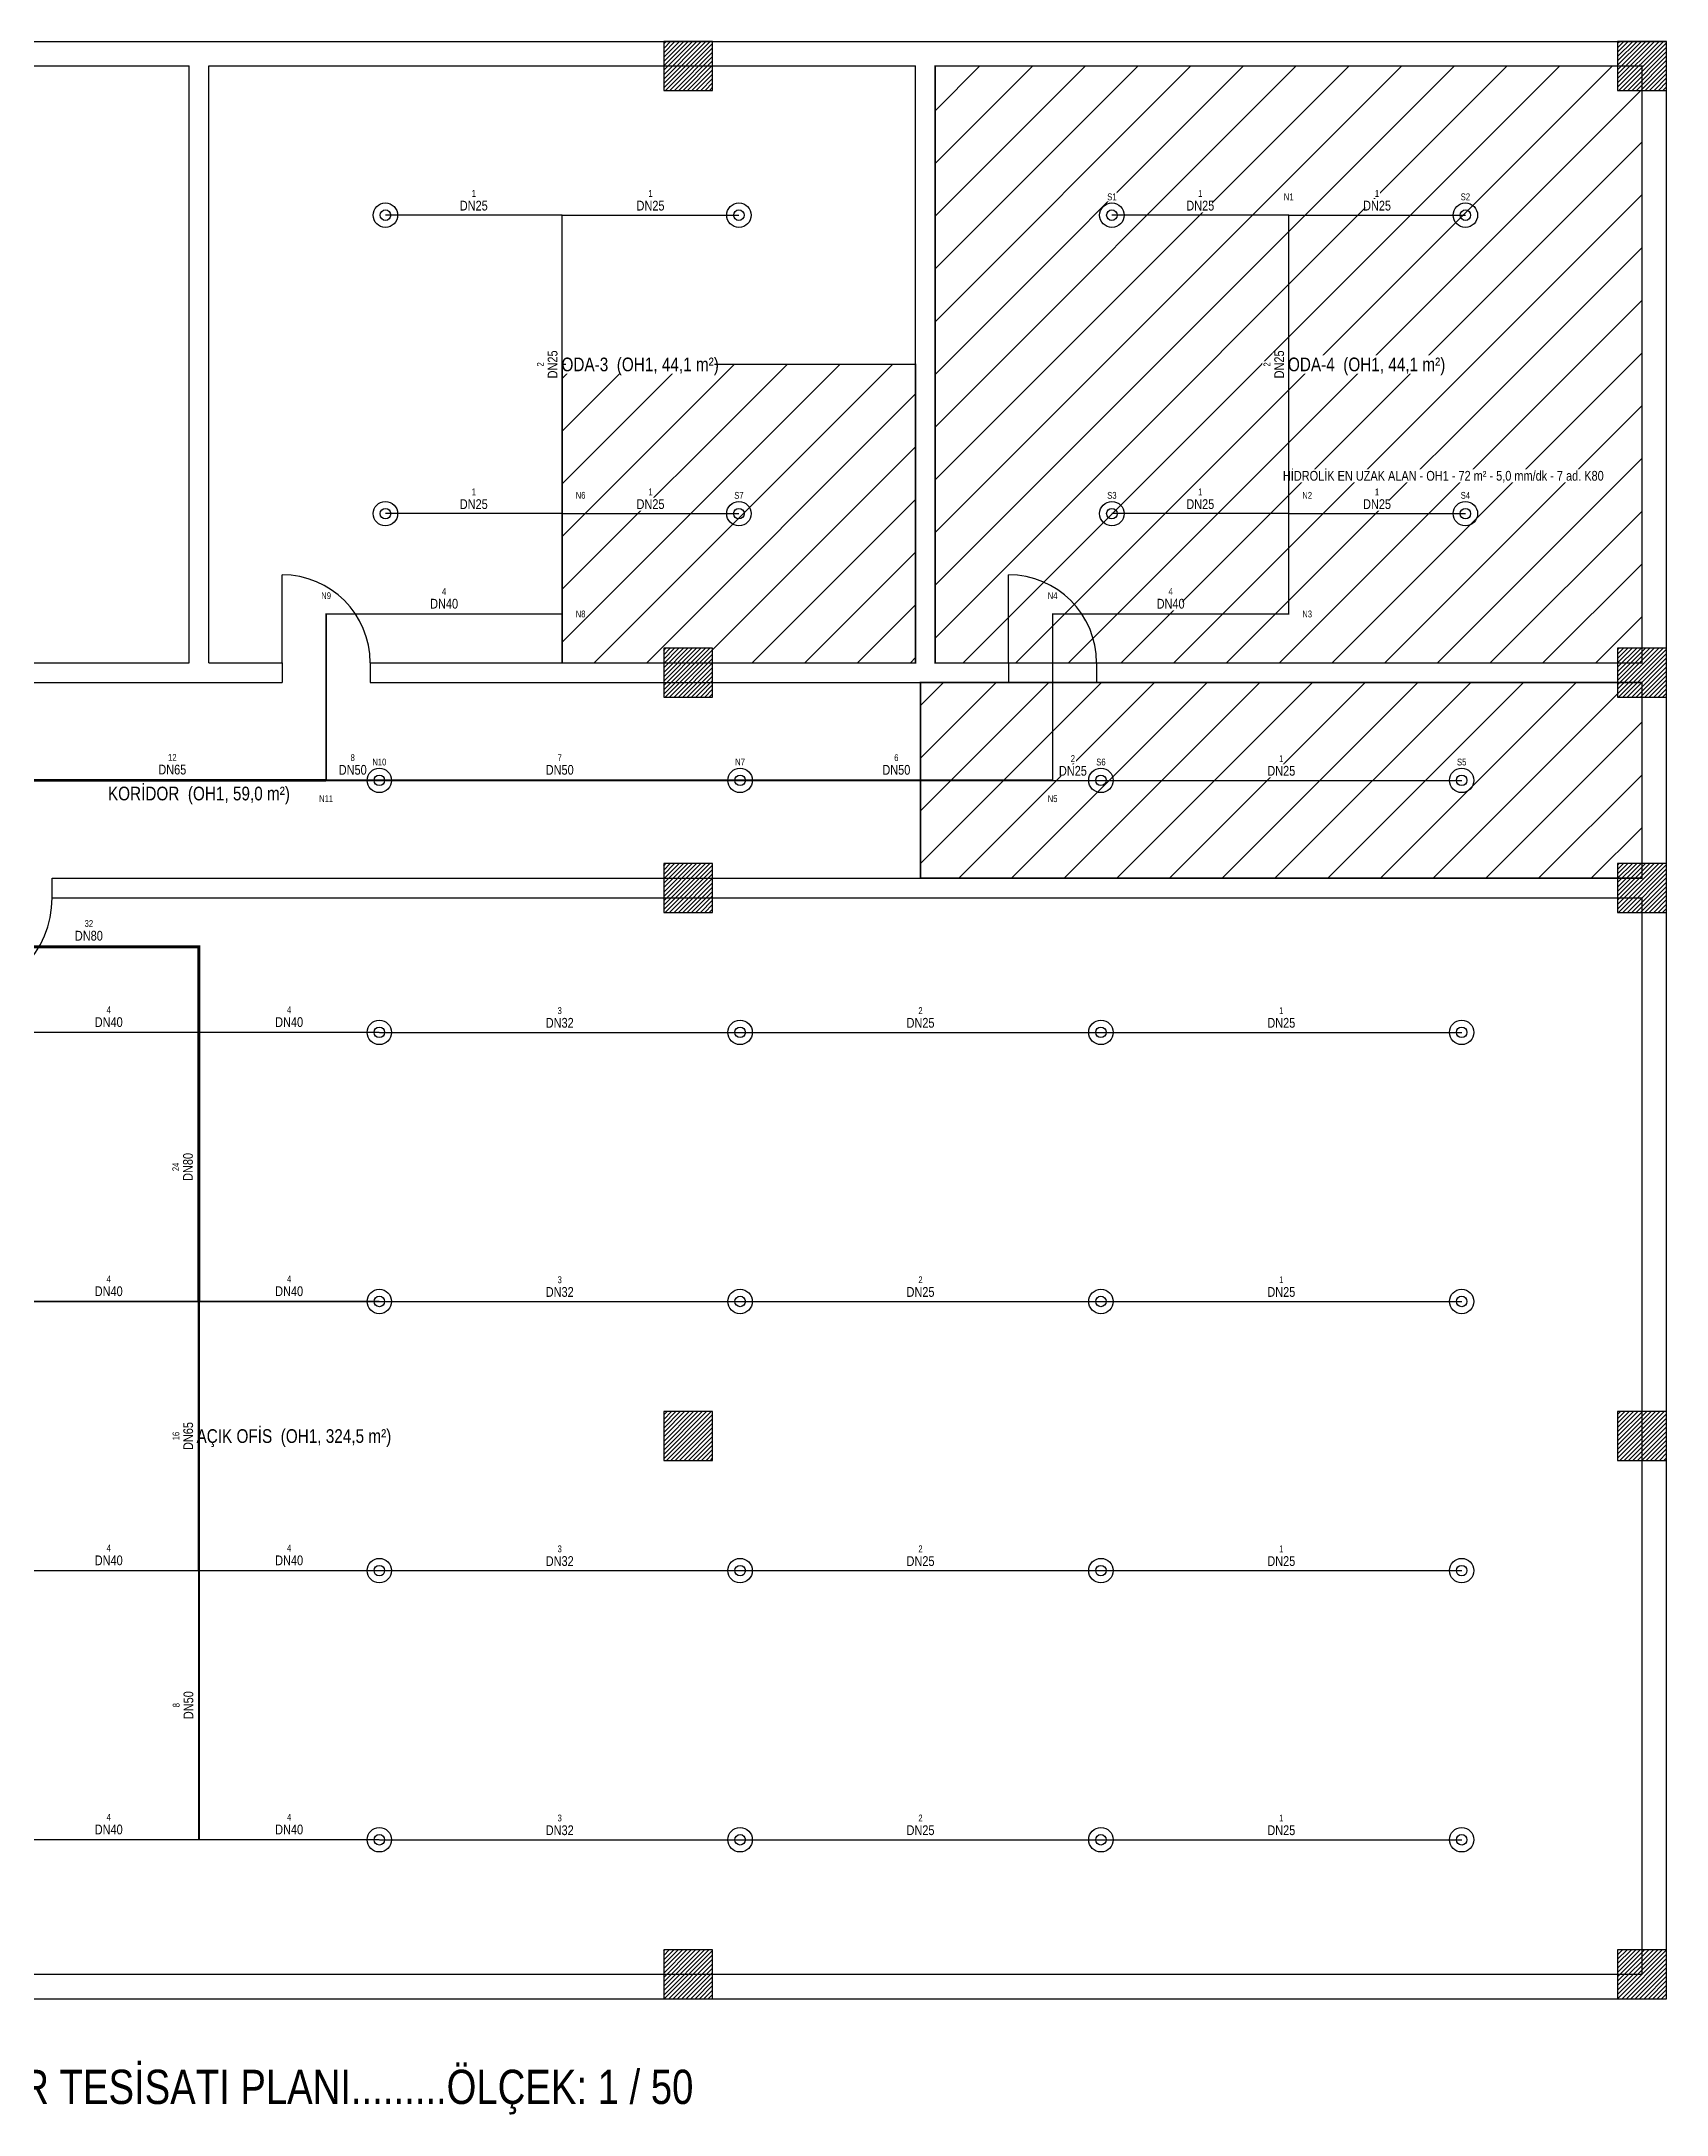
# Model space of a CAD drawing. Header units: centimetres. Extents: x 0 to 5680, y -426 to 2228.
# Drawn here: x 1339 to 3000, y -118 to 2000 of the extents above; entities that cross this region are included whole.
import ezdxf
from ezdxf.enums import TextEntityAlignment as Align

# ---------------------------------------------------------------- set-up
doc = ezdxf.new("R2010")
doc.units = ezdxf.units.CM
doc.linetypes.add('DASHED', pattern=[1.524, 1.27, -0.254])
for name, color, linetype in [('ROTAS-MIMARI-DUVAR', 8, 'Continuous'), ('ROTAS-MIMARI-KAPI', 8, 'Continuous'), ('ROTAS-MIMARI-KOLON', 8, 'Continuous'), ('ROTAS-MIMARI-KOLON-TARAMA', 9, 'Continuous'), ('ROTAS-MIMARI-MAHAL', 7, 'Continuous'), ('ROTAS-YANGIN-BASLIK', 7, 'Continuous'), ('ROTAS-YANGIN-DUGUM', 3, 'Continuous'), ('ROTAS-YANGIN-HIDROLIK-ALAN', 2, 'Continuous'), ('ROTAS-YANGIN-HIDROLIK-TARAMA', 8, 'Continuous'), ('ROTAS-YANGIN-SPR-BORU', 140, 'Continuous'), ('ROTAS-YANGIN-SPR-CAP', 141, 'Continuous'), ('ROTAS-YANGIN-SPRINKLER', 15, 'Continuous')]:
    doc.layers.add(name, color=color, linetype=linetype)
doc.styles.add('ROTAS', font='arial.ttf')

# ---------------------------------------------------------------- blocks, each defined once
blk = doc.blocks.new('ROTAS-SPR-SARKIK')
for radius in [12.5, 5.37]:
    blk.add_circle((0, 0), radius)

msp = doc.modelspace()

# ---------------------------------------------------------------- hatches: boundary and pattern name
at = {"layer": 'ROTAS-MIMARI-KOLON-TARAMA'}
h = msp.add_hatch(dxfattribs=at)
h.set_pattern_fill('ANSI31')
h.paths.add_polyline_path([(1975, 1950), (2025, 1950), (2025, 2000), (1975, 2000)])
h = msp.add_hatch(dxfattribs=at)
h.set_pattern_fill('ANSI31')
h.paths.add_polyline_path([(2950, 1950), (3000, 1950), (3000, 2000), (2950, 2000)])
h = msp.add_hatch(dxfattribs=at)
h.set_pattern_fill('ANSI31')
h.paths.add_polyline_path([(1975, 1330), (2025, 1330), (2025, 1380), (1975, 1380)])
h = msp.add_hatch(dxfattribs=at)
h.set_pattern_fill('ANSI31')
h.paths.add_polyline_path([(2950, 1330), (3000, 1330), (3000, 1380), (2950, 1380)])
h = msp.add_hatch(dxfattribs=at)
h.set_pattern_fill('ANSI31')
h.paths.add_polyline_path([(1975, 1110), (2025, 1110), (2025, 1160), (1975, 1160)])
h = msp.add_hatch(dxfattribs=at)
h.set_pattern_fill('ANSI31')
h.paths.add_polyline_path([(2950, 1110), (3000, 1110), (3000, 1160), (2950, 1160)])
h = msp.add_hatch(dxfattribs=at)
h.set_pattern_fill('ANSI31')
h.paths.add_polyline_path([(1975, 550), (2025, 550), (2025, 600), (1975, 600)])
h = msp.add_hatch(dxfattribs=at)
h.set_pattern_fill('ANSI31')
h.paths.add_polyline_path([(2950, 550), (3000, 550), (3000, 600), (2950, 600)])
h = msp.add_hatch(dxfattribs=at)
h.set_pattern_fill('ANSI31')
h.paths.add_polyline_path([(1975, 0), (2025, 0), (2025, 50), (1975, 50)])
h = msp.add_hatch(dxfattribs=at)
h.set_pattern_fill('ANSI31')
h.paths.add_polyline_path([(2950, 0), (3000, 0), (3000, 50), (2950, 50)])
at = {"layer": 'ROTAS-YANGIN-HIDROLIK-TARAMA'}
h = msp.add_hatch(dxfattribs=at)
h.set_pattern_fill('ANSI31', scale=12)
h.paths.add_polyline_path([(2252.5, 1975), (2975, 1975), (2975, 1365), (2252.5, 1365)])
h = msp.add_hatch(dxfattribs=at)
h.set_pattern_fill('ANSI31', scale=12)
h.paths.add_polyline_path([(2232.5, 1670), (2232.5, 1365), (1871.275, 1365), (1871.275, 1670)])
h = msp.add_hatch(dxfattribs=at)
h.set_pattern_fill('ANSI31', scale=12)
h.paths.add_polyline_path([(2974.975, 1345), (2974.975, 1145), (2237.525, 1145), (2237.525, 1345)])

# ---------------------------------------------------------------- linework, layer by layer
at = {"layer": 'ROTAS-MIMARI-DUVAR'}
for p, q in [((0, 2000), (3000, 2000)), ((3000, 0), (3000, 2000)), ((767.5, 1975), (1490, 1975)), ((1490, 1365), (1490, 1975)), ((1510, 1975), (2232.5, 1975)), ((1510, 1365), (1510, 1975)), ((2232.5, 1365), (2232.5, 1975)), ((2252.5, 1975), (2975, 1975)), ((2252.5, 1365), (2252.5, 1975)), ((2975, 1365), (2975, 1975)), ((932.5, 1365), (1490, 1365)), ((1510, 1365), (1585, 1365)), ((1675, 1365), (2232.5, 1365)), ((2252.5, 1365), (2327.5, 1365)), ((2417.5, 1365), (2975, 1365)), ((932.5, 1345), (1585, 1345)), ((1675, 1345), (2327.5, 1345)), ((2417.5, 1345), (2975, 1345)), ((2975, 1145), (2975, 1345)), ((1350, 1145), (2975, 1145)), ((1350, 1125), (2975, 1125)), ((2975, 25), (2975, 1125)), ((25, 25), (2975, 25)), ((0, 0), (3000, 0))]:
    msp.add_line(p, q, dxfattribs=at)
at = {"layer": 'ROTAS-MIMARI-KAPI'}
for p, q in [((1585, 1365), (1585, 1455)), ((2327.5, 1365), (2327.5, 1455)), ((1585, 1365), (1585, 1345)), ((1675, 1365), (1675, 1345)), ((2327.5, 1365), (2327.5, 1345)), ((2417.5, 1365), (2417.5, 1345)), ((1350, 1125), (1350, 1145))]:
    msp.add_line(p, q, dxfattribs=at)
for centre, radius, start, end in [((1585, 1365), 90, 0, 90), ((2327.5, 1365), 90, 0, 90), ((1250, 1125), 100, 270, 360)]:
    msp.add_arc(centre, radius, start, end, dxfattribs=at)
at = {"layer": 'ROTAS-MIMARI-KOLON'}
for points in [[(1975, 1950), (2025, 1950), (2025, 2000), (1975, 2000)], [(2950, 1950), (3000, 1950), (3000, 2000), (2950, 2000)], [(1975, 1330), (2025, 1330), (2025, 1380), (1975, 1380)], [(2950, 1330), (3000, 1330), (3000, 1380), (2950, 1380)], [(1975, 1110), (2025, 1110), (2025, 1160), (1975, 1160)], [(2950, 1110), (3000, 1110), (3000, 1160), (2950, 1160)], [(1975, 550), (2025, 550), (2025, 600), (1975, 600)], [(2950, 550), (3000, 550), (3000, 600), (2950, 600)], [(1975, 0), (2025, 0), (2025, 50), (1975, 50)], [(2950, 0), (3000, 0), (3000, 50), (2950, 50)]]:
    msp.add_lwpolyline(points, close=True, dxfattribs=at)
at = {"layer": 'ROTAS-YANGIN-HIDROLIK-ALAN', "linetype": 'DASHED', "ltscale": 8, "const_width": 1.5}
for points in [[(2252.5, 1975), (2975, 1975), (2975, 1365), (2252.5, 1365)], [(2232.5, 1670), (2232.5, 1365), (1871.275, 1365), (1871.275, 1670)], [(2974.975, 1345), (2974.975, 1145), (2237.525, 1145), (2237.525, 1345)]]:
    msp.add_lwpolyline(points, close=True, dxfattribs=at)
at = {"layer": 'ROTAS-YANGIN-SPR-BORU'}
for points in [[(1871.2, 1822.5), (1690.6, 1822.5)], [(1871.2, 1517.5), (1871.2, 1822.5)], [(1871.2, 1822.5), (2051.9, 1822.5)], [(2613.8, 1822.5), (2433.1, 1822.5)], [(2613.8, 1517.5), (2613.8, 1822.5)], [(2613.8, 1822.5), (2794.4, 1822.5)], [(1871.2, 1517.5), (1690.6, 1517.5)], [(1871.2, 1517.5), (2051.9, 1517.5)], [(2613.8, 1517.5), (2433.1, 1517.5)], [(2613.8, 1517.5), (2794.4, 1517.5)], [(2372.5, 1245), (2421.9, 1245)], [(2421.9, 1245), (2790.6, 1245)], [(1684.4, 987.5), (2053.1, 987.5)], [(2053.1, 987.5), (2421.9, 987.5)], [(2421.9, 987.5), (2790.6, 987.5)], [(1684.4, 712.5), (2053.1, 712.5)], [(2053.1, 712.5), (2421.9, 712.5)], [(2421.9, 712.5), (2790.6, 712.5)], [(1684.4, 437.5), (2053.1, 437.5)], [(2053.1, 437.5), (2421.9, 437.5)], [(2421.9, 437.5), (2790.6, 437.5)], [(1684.4, 162.5), (2053.1, 162.5)], [(2053.1, 162.5), (2421.9, 162.5)], [(2421.9, 162.5), (2790.6, 162.5)]]:
    msp.add_lwpolyline(points, dxfattribs=at)
for points, const_width in [([(1630, 1245), (1630, 1415), (1871.2, 1415), (1871.2, 1517.5)], 1.5), ([(2372.5, 1245), (2372.5, 1415), (2613.8, 1415), (2613.8, 1517.5)], 1.5), ([(1275, 1245), (1275, 1075), (1500, 1075), (1500, 987.5)], 3), ([(1315.6, 1245), (1630, 1245)], 2.5), ([(1630, 1245), (1684.4, 1245)], 2), ([(1684.4, 1245), (2053.1, 1245)], 2), ([(2053.1, 1245), (2372.5, 1245)], 2), ([(1500, 987.5), (1315.6, 987.5)], 1.5), ([(1500, 987.5), (1500, 712.5)], 3), ([(1500, 987.5), (1684.4, 987.5)], 1.5), ([(1500, 712.5), (1315.6, 712.5)], 1.5), ([(1500, 712.5), (1500, 437.5)], 2.5), ([(1500, 712.5), (1684.4, 712.5)], 1.5), ([(1500, 437.5), (1315.6, 437.5)], 1.5), ([(1500, 437.5), (1500, 162.5)], 2), ([(1500, 437.5), (1684.4, 437.5)], 1.5), ([(1500, 162.5), (1315.6, 162.5)], 1.5), ([(1500, 162.5), (1684.4, 162.5)], 1.5)]:
    msp.add_lwpolyline(points, dxfattribs=dict(at, const_width=const_width))

# ---------------------------------------------------------------- block references
at = {"layer": 'ROTAS-YANGIN-SPRINKLER'}
for p in [(1690.6, 1822.5), (2051.9, 1822.5), (2433.1, 1822.5), (2794.4, 1822.5), (1690.6, 1517.5), (2051.9, 1517.5), (2433.1, 1517.5), (2794.4, 1517.5), (1684.4, 1245), (2053.1, 1245), (2421.9, 1245), (2790.6, 1245), (1684.4, 987.5), (2053.1, 987.5), (2421.9, 987.5), (2790.6, 987.5), (1684.4, 712.5), (2053.1, 712.5), (2421.9, 712.5), (2790.6, 712.5), (1684.4, 437.5), (2053.1, 437.5), (2421.9, 437.5), (2790.6, 437.5), (1684.4, 162.5), (2053.1, 162.5), (2421.9, 162.5), (2790.6, 162.5)]:
    msp.add_blockref('ROTAS-SPR-SARKIK', p, dxfattribs=at)

# ---------------------------------------------------------------- texts
at = {"layer": 'ROTAS-YANGIN-BASLIK', "style": 'ROTAS', "width": 0.8}
msp.add_text('1. KAT SPRİNKLER TESİSATI PLANI.........ÖLÇEK: 1 / 50', height=35, dxfattribs=at).set_placement((1500, -90), align=Align.MIDDLE_CENTER)

# ---------------------------------------------------------------- wipeouts: each hides what was drawn before it
msp.add_wipeout([(1623.392, 1221.55), (1636.608, 1221.55), (1636.608, 1231), (1623.392, 1231)])

# ---------------------------------------------------------------- next in the draw order: texts
at = {"layer": 'ROTAS-YANGIN-DUGUM', "style": 'ROTAS', "width": 0.8}
msp.add_text('N11', height=7, dxfattribs=at).set_placement((1630, 1226.275), align=Align.MIDDLE_CENTER)

# ---------------------------------------------------------------- next in the draw order: wipeouts: each hides what was drawn before it
for points in [[(2428.228, 1836.5), (2437.972, 1836.5), (2437.972, 1845.95), (2428.228, 1845.95)], [(2608.928, 1836.5), (2618.672, 1836.5), (2618.672, 1845.95), (2608.928, 1845.95)], [(2789.528, 1836.5), (2799.272, 1836.5), (2799.272, 1845.95), (2789.528, 1845.95)], [(1768.98, 1825.5), (1792.82, 1825.5), (1792.82, 1839), (1768.98, 1839)], [(1949.63, 1825.5), (1973.47, 1825.5), (1973.47, 1839), (1949.63, 1839)], [(2511.53, 1825.5), (2535.37, 1825.5), (2535.37, 1839), (2511.53, 1839)], [(2692.18, 1825.5), (2716.02, 1825.5), (2716.02, 1839), (2692.18, 1839)], [(1854.7, 1658.08), (1868.2, 1658.08), (1868.2, 1681.92), (1854.7, 1681.92)], [(2597.3, 1658.08), (2610.8, 1658.08), (2610.8, 1681.92), (2597.3, 1681.92)], [(1768.98, 1520.5), (1792.82, 1520.5), (1792.82, 1534), (1768.98, 1534)], [(1885.2, 1531.5), (1894.944, 1531.5), (1894.944, 1540.95), (1885.2, 1540.95)], [(1949.63, 1520.5), (1973.47, 1520.5), (1973.47, 1534), (1949.63, 1534)], [(2047.028, 1531.5), (2056.772, 1531.5), (2056.772, 1540.95), (2047.028, 1540.95)], [(2428.228, 1531.5), (2437.972, 1531.5), (2437.972, 1540.95), (2428.228, 1540.95)], [(2511.53, 1520.5), (2535.37, 1520.5), (2535.37, 1534), (2511.53, 1534)], [(2627.8, 1531.5), (2637.544, 1531.5), (2637.544, 1540.95), (2627.8, 1540.95)], [(2692.18, 1520.5), (2716.02, 1520.5), (2716.02, 1534), (2692.18, 1534)], [(2789.528, 1531.5), (2799.272, 1531.5), (2799.272, 1540.95), (2789.528, 1540.95)], [(1625.128, 1429), (1634.872, 1429), (1634.872, 1438.45), (1625.128, 1438.45)], [(1738.68, 1418.75), (1762.52, 1418.75), (1762.52, 1432.25), (1738.68, 1432.25)], [(1885.2, 1410.275), (1894.944, 1410.275), (1894.944, 1419.725), (1885.2, 1419.725)], [(2367.628, 1429), (2377.372, 1429), (2377.372, 1438.45), (2367.628, 1438.45)], [(2481.23, 1418.75), (2505.07, 1418.75), (2505.07, 1432.25), (2481.23, 1432.25)], [(2627.8, 1410.275), (2637.544, 1410.275), (2637.544, 1419.725), (2627.8, 1419.725)], [(1460.88, 1249.25), (1484.72, 1249.25), (1484.72, 1262.75), (1460.88, 1262.75)], [(1645.28, 1249), (1669.12, 1249), (1669.12, 1262.5), (1645.28, 1262.5)], [(1856.83, 1249), (1880.67, 1249), (1880.67, 1262.5), (1856.83, 1262.5)], [(2048.228, 1259), (2057.972, 1259), (2057.972, 1268.45), (2048.228, 1268.45)], [(2200.88, 1249), (2224.72, 1249), (2224.72, 1262.5), (2200.88, 1262.5)], [(2381.328, 1248), (2405.168, 1248), (2405.168, 1261.5), (2381.328, 1261.5)], [(2594.33, 1248), (2618.17, 1248), (2618.17, 1261.5), (2594.33, 1261.5)], [(2785.728, 1259), (2795.472, 1259), (2795.472, 1268.45), (2785.728, 1268.45)], [(2367.628, 1221.55), (2377.372, 1221.55), (2377.372, 1231), (2367.628, 1231)], [(1375.58, 1079.5), (1399.42, 1079.5), (1399.42, 1093), (1375.58, 1093)], [(1395.88, 991.25), (1419.72, 991.25), (1419.72, 1004.75), (1395.88, 1004.75)], [(1580.28, 991.25), (1604.12, 991.25), (1604.12, 1004.75), (1580.28, 1004.75)], [(1856.83, 990.5), (1880.67, 990.5), (1880.67, 1004), (1856.83, 1004)], [(2225.58, 990.5), (2249.42, 990.5), (2249.42, 1004), (2225.58, 1004)], [(2594.33, 990.5), (2618.17, 990.5), (2618.17, 1004), (2594.33, 1004)], [(1482, 838.08), (1495.5, 838.08), (1495.5, 861.92), (1482, 861.92)], [(1395.88, 716.25), (1419.72, 716.25), (1419.72, 729.75), (1395.88, 729.75)], [(1580.28, 716.25), (1604.12, 716.25), (1604.12, 729.75), (1580.28, 729.75)], [(1856.83, 715.5), (1880.67, 715.5), (1880.67, 729), (1856.83, 729)], [(2225.58, 715.5), (2249.42, 715.5), (2249.42, 729), (2225.58, 729)], [(2594.33, 715.5), (2618.17, 715.5), (2618.17, 729), (2594.33, 729)], [(1482.25, 563.08), (1495.75, 563.08), (1495.75, 586.92), (1482.25, 586.92)], [(1395.88, 441.25), (1419.72, 441.25), (1419.72, 454.75), (1395.88, 454.75)], [(1580.28, 441.25), (1604.12, 441.25), (1604.12, 454.75), (1580.28, 454.75)], [(1856.83, 440.5), (1880.67, 440.5), (1880.67, 454), (1856.83, 454)], [(2225.58, 440.5), (2249.42, 440.5), (2249.42, 454), (2225.58, 454)], [(2594.33, 440.5), (2618.17, 440.5), (2618.17, 454), (2594.33, 454)], [(1482.5, 288.08), (1496, 288.08), (1496, 311.92), (1482.5, 311.92)], [(1395.88, 166.25), (1419.72, 166.25), (1419.72, 179.75), (1395.88, 179.75)], [(1580.28, 166.25), (1604.12, 166.25), (1604.12, 179.75), (1580.28, 179.75)], [(1856.83, 165.5), (1880.67, 165.5), (1880.67, 179), (1856.83, 179)], [(2225.58, 165.5), (2249.42, 165.5), (2249.42, 179), (2225.58, 179)], [(2594.33, 165.5), (2618.17, 165.5), (2618.17, 179), (2594.33, 179)]]:
    msp.add_wipeout(points)

# ---------------------------------------------------------------- next in the draw order: texts
for s, p in [('S1', (2433.1, 1841.225)), ('N1', (2613.8, 1841.225)), ('S2', (2794.4, 1841.225)), ('N6', (1890.072, 1536.225)), ('S7', (2051.9, 1536.225)), ('S3', (2433.1, 1536.225)), ('N2', (2632.672, 1536.225)), ('S4', (2794.4, 1536.225)), ('N9', (1630, 1433.725)), ('N4', (2372.5, 1433.725)), ('N8', (1890.072, 1415)), ('N3', (2632.672, 1415)), ('N7', (2053.1, 1263.725)), ('S5', (2790.6, 1263.725)), ('N5', (2372.5, 1226.275))]:
    msp.add_text(s, height=7, dxfattribs=at).set_placement(p, align=Align.MIDDLE_CENTER)
at = {"layer": 'ROTAS-YANGIN-SPR-CAP', "style": 'ROTAS', "width": 0.8}
for s, p in [('DN25', (1780.9, 1832.25)), ('DN25', (1961.55, 1832.25)), ('DN25', (2523.45, 1832.25)), ('DN25', (2704.1, 1832.25)), ('DN25', (1780.9, 1527.25)), ('DN25', (1961.55, 1527.25)), ('DN25', (2523.45, 1527.25)), ('DN25', (2704.1, 1527.25)), ('DN40', (1750.6, 1425.5)), ('DN40', (2493.15, 1425.5)), ('DN65', (1472.8, 1256)), ('DN50', (1657.2, 1255.75)), ('DN50', (1868.75, 1255.75)), ('DN50', (2212.8, 1255.75)), ('DN25', (2393.248, 1254.75)), ('DN25', (2606.25, 1254.75)), ('DN80', (1387.5, 1086.25)), ('DN40', (1407.8, 998)), ('DN40', (1592.2, 998)), ('DN32', (1868.75, 997.25)), ('DN25', (2237.5, 997.25)), ('DN25', (2606.25, 997.25)), ('DN40', (1407.8, 723)), ('DN40', (1592.2, 723)), ('DN32', (1868.75, 722.25)), ('DN25', (2237.5, 722.25)), ('DN25', (2606.25, 722.25)), ('DN40', (1407.8, 448)), ('DN40', (1592.2, 448)), ('DN32', (1868.75, 447.25)), ('DN25', (2237.5, 447.25)), ('DN25', (2606.25, 447.25)), ('DN40', (1407.8, 173)), ('DN40', (1592.2, 173)), ('DN32', (1868.75, 172.25)), ('DN25', (2237.5, 172.25)), ('DN25', (2606.25, 172.25))]:
    msp.add_text(s, height=10, dxfattribs=at).set_placement(p, align=Align.MIDDLE_CENTER)
for s, p in [('DN25', (1861.45, 1670)), ('DN25', (2604.05, 1670)), ('DN80', (1488.75, 850)), ('DN65', (1489, 575)), ('DN50', (1489.25, 300))]:
    msp.add_text(s, height=10, rotation=90, dxfattribs=at).set_placement(p, align=Align.MIDDLE_CENTER)

# ---------------------------------------------------------------- next in the draw order: wipeouts: each hides what was drawn before it
for points in [[(1777.764, 1840), (1784.036, 1840), (1784.036, 1849.45), (1777.764, 1849.45)], [(1958.414, 1840), (1964.686, 1840), (1964.686, 1849.45), (1958.414, 1849.45)], [(2520.314, 1840), (2526.586, 1840), (2526.586, 1849.45), (2520.314, 1849.45)], [(2700.964, 1840), (2707.236, 1840), (2707.236, 1849.45), (2700.964, 1849.45)], [(1875.25, 1660.55), (2026.674, 1660.55), (2026.674, 1679.45), (1875.25, 1679.45)], [(2617.75, 1660.55), (2769.174, 1660.55), (2769.174, 1679.45), (2617.75, 1679.45)], [(1844.25, 1666.864), (1853.7, 1666.864), (1853.7, 1673.136), (1844.25, 1673.136)], [(2586.85, 1666.864), (2596.3, 1666.864), (2596.3, 1673.136), (2586.85, 1673.136)], [(1777.764, 1535), (1784.036, 1535), (1784.036, 1544.45), (1777.764, 1544.45)], [(1958.414, 1535), (1964.686, 1535), (1964.686, 1544.45), (1958.414, 1544.45)], [(2520.314, 1535), (2526.586, 1535), (2526.586, 1544.45), (2520.314, 1544.45)], [(2700.964, 1535), (2707.236, 1535), (2707.236, 1544.45), (2700.964, 1544.45)], [(1747.464, 1433.25), (1753.736, 1433.25), (1753.736, 1442.7), (1747.464, 1442.7)], [(2490.014, 1433.25), (2496.286, 1433.25), (2496.286, 1442.7), (2490.014, 1442.7)], [(1467.928, 1263.75), (1477.672, 1263.75), (1477.672, 1273.2), (1467.928, 1273.2)], [(1654.064, 1263.5), (1660.336, 1263.5), (1660.336, 1272.95), (1654.064, 1272.95)], [(1865.614, 1263.5), (1871.886, 1263.5), (1871.886, 1272.95), (1865.614, 1272.95)], [(2209.664, 1263.5), (2215.936, 1263.5), (2215.936, 1272.95), (2209.664, 1272.95)], [(2390.112, 1262.5), (2396.384, 1262.5), (2396.384, 1271.95), (2390.112, 1271.95)], [(2603.114, 1262.5), (2609.386, 1262.5), (2609.386, 1271.95), (2603.114, 1271.95)], [(1677.792, 1259), (1691.008, 1259), (1691.008, 1268.45), (1677.792, 1268.45)], [(2417.028, 1259), (2426.772, 1259), (2426.772, 1268.45), (2417.028, 1268.45)], [(1417.344, 1222.1), (1582.656, 1222.1), (1582.656, 1241), (1417.344, 1241)], [(1382.628, 1094), (1392.372, 1094), (1392.372, 1103.45), (1382.628, 1103.45)], [(1404.664, 1005.75), (1410.936, 1005.75), (1410.936, 1015.2), (1404.664, 1015.2)], [(1589.064, 1005.75), (1595.336, 1005.75), (1595.336, 1015.2), (1589.064, 1015.2)], [(1865.614, 1005), (1871.886, 1005), (1871.886, 1014.45), (1865.614, 1014.45)], [(2234.364, 1005), (2240.636, 1005), (2240.636, 1014.45), (2234.364, 1014.45)], [(2603.114, 1005), (2609.386, 1005), (2609.386, 1014.45), (2603.114, 1014.45)], [(1471.55, 845.128), (1481, 845.128), (1481, 854.872), (1471.55, 854.872)], [(1404.664, 730.75), (1410.936, 730.75), (1410.936, 740.2), (1404.664, 740.2)], [(1589.064, 730.75), (1595.336, 730.75), (1595.336, 740.2), (1589.064, 740.2)], [(1865.614, 730), (1871.886, 730), (1871.886, 739.45), (1865.614, 739.45)], [(2234.364, 730), (2240.636, 730), (2240.636, 739.45), (2234.364, 739.45)], [(2603.114, 730), (2609.386, 730), (2609.386, 739.45), (2603.114, 739.45)], [(1471.8, 570.128), (1481.25, 570.128), (1481.25, 579.872), (1471.8, 579.872)], [(1504, 565.55), (1690.144, 565.55), (1690.144, 584.45), (1504, 584.45)], [(1404.664, 455.75), (1410.936, 455.75), (1410.936, 465.2), (1404.664, 465.2)], [(1589.064, 455.75), (1595.336, 455.75), (1595.336, 465.2), (1589.064, 465.2)], [(1865.614, 455), (1871.886, 455), (1871.886, 464.45), (1865.614, 464.45)], [(2234.364, 455), (2240.636, 455), (2240.636, 464.45), (2234.364, 464.45)], [(2603.114, 455), (2609.386, 455), (2609.386, 464.45), (2603.114, 464.45)], [(1472.05, 296.864), (1481.5, 296.864), (1481.5, 303.136), (1472.05, 303.136)], [(1404.664, 180.75), (1410.936, 180.75), (1410.936, 190.2), (1404.664, 190.2)], [(1589.064, 180.75), (1595.336, 180.75), (1595.336, 190.2), (1589.064, 190.2)], [(1865.614, 180), (1871.886, 180), (1871.886, 189.45), (1865.614, 189.45)], [(2234.364, 180), (2240.636, 180), (2240.636, 189.45), (2234.364, 189.45)], [(2603.114, 180), (2609.386, 180), (2609.386, 189.45), (2603.114, 189.45)]]:
    msp.add_wipeout(points)

# ---------------------------------------------------------------- next in the draw order: texts
at = {"layer": 'ROTAS-MIMARI-MAHAL', "style": 'ROTAS', "width": 0.8}
for s, p in [('ODA-3  (OH1, 44,1 m²)', (1950.962, 1670)), ('ODA-4  (OH1, 44,1 m²)', (2693.462, 1670)), ('KORİDOR  (OH1, 59,0 m²)', (1500, 1231.55)), ('AÇIK OFİS  (OH1, 324,5 m²)', (1597.072, 575))]:
    msp.add_text(s, height=14, dxfattribs=at).set_placement(p, align=Align.MIDDLE_CENTER)
at = {"layer": 'ROTAS-YANGIN-DUGUM', "style": 'ROTAS', "width": 0.8}
for s, p in [('N10', (1684.4, 1263.725)), ('S6', (2421.9, 1263.725))]:
    msp.add_text(s, height=7, dxfattribs=at).set_placement(p, align=Align.MIDDLE_CENTER)
at = {"layer": 'ROTAS-YANGIN-SPR-CAP', "style": 'ROTAS', "width": 0.8}
for s, p in [('1', (1780.9, 1844.725)), ('1', (1961.55, 1844.725)), ('1', (2523.45, 1844.725)), ('1', (2704.1, 1844.725)), ('1', (1780.9, 1539.725)), ('1', (1961.55, 1539.725)), ('1', (2523.45, 1539.725)), ('1', (2704.1, 1539.725)), ('4', (1750.6, 1437.975)), ('4', (2493.15, 1437.975)), ('12', (1472.8, 1268.475)), ('8', (1657.2, 1268.225)), ('7', (1868.75, 1268.225)), ('6', (2212.8, 1268.225)), ('2', (2393.248, 1267.225)), ('1', (2606.25, 1267.225)), ('32', (1387.5, 1098.725)), ('4', (1407.8, 1010.475)), ('4', (1592.2, 1010.475)), ('3', (1868.75, 1009.725)), ('2', (2237.5, 1009.725)), ('1', (2606.25, 1009.725)), ('4', (1407.8, 735.475)), ('4', (1592.2, 735.475)), ('3', (1868.75, 734.725)), ('2', (2237.5, 734.725)), ('1', (2606.25, 734.725)), ('4', (1407.8, 460.475)), ('4', (1592.2, 460.475)), ('3', (1868.75, 459.725)), ('2', (2237.5, 459.725)), ('1', (2606.25, 459.725)), ('4', (1407.8, 185.475)), ('4', (1592.2, 185.475)), ('3', (1868.75, 184.725)), ('2', (2237.5, 184.725)), ('1', (2606.25, 184.725))]:
    msp.add_text(s, height=7, dxfattribs=at).set_placement(p, align=Align.MIDDLE_CENTER)
for s, p in [('2', (1848.975, 1670)), ('2', (2591.575, 1670)), ('24', (1476.275, 850)), ('16', (1476.525, 575)), ('8', (1476.775, 300))]:
    msp.add_text(s, height=7, rotation=90, dxfattribs=at).set_placement(p, align=Align.MIDDLE_CENTER)

# ---------------------------------------------------------------- next in the draw order: wipeouts: each hides what was drawn before it
msp.add_wipeout([(2623.53, 1549.438), (2920.17, 1549.438), (2920.17, 1562.938), (2623.53, 1562.938)])

# ---------------------------------------------------------------- next in the draw order: texts
at = {"layer": 'ROTAS-YANGIN-HIDROLIK-ALAN', "style": 'ROTAS', "width": 0.8}
msp.add_text('HİDROLİK EN UZAK ALAN - OH1 - 72 m² - 5,0 mm/dk - 7 ad. K80', height=10, dxfattribs=at).set_placement((2771.85, 1556.188), align=Align.MIDDLE_CENTER)

doc.saveas('drawing.dxf')
